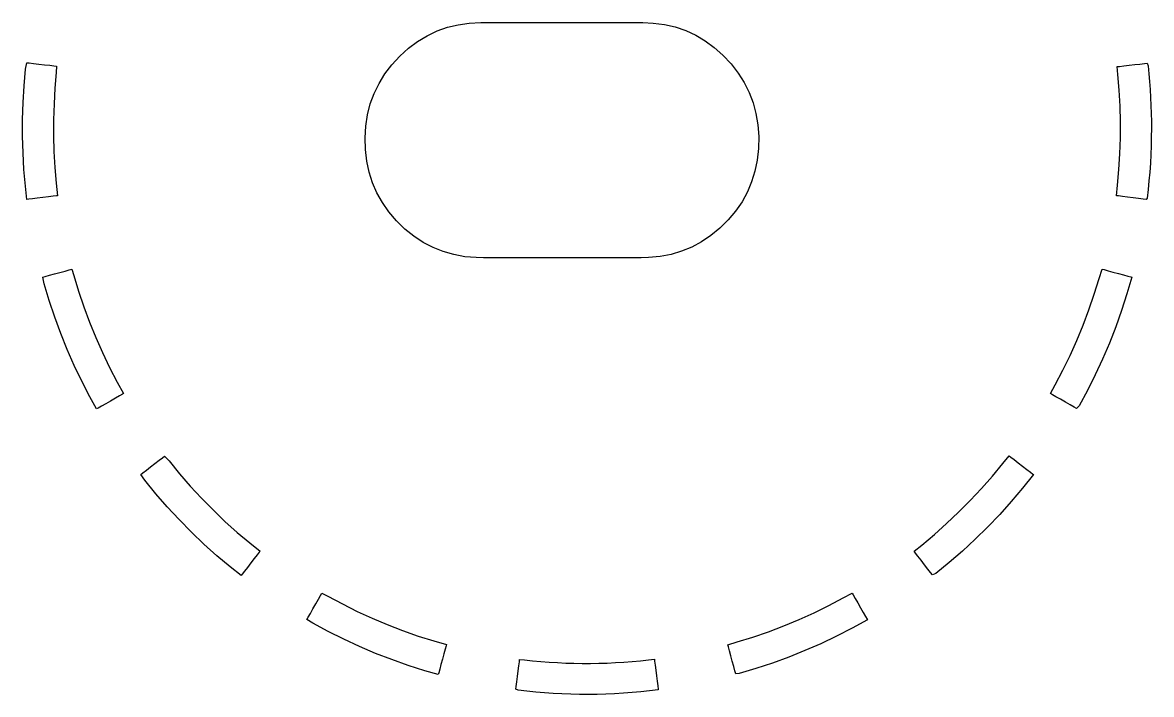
# Model space of a CAD drawing. Header units: metres. Extents: x 1612 to 2178, y 1755 to 2101.
# Drawn here: x 2113.29 to 2128.71, y 2020.64 to 2029.81 of the extents above; entities that cross this region are included whole.
import ezdxf

# ---------------------------------------------------------------- set-up
doc = ezdxf.new("R2010")
doc.units = ezdxf.units.M

msp = doc.modelspace()

# ---------------------------------------------------------------- linework, layer by layer
at = {"layer": 'COMPONENT2'}
for p, q in [((2113.326, 2029.175, 0), (2113.343, 2029.264, 0)), ((2113.343, 2029.264, 0), (2113.378, 2029.26, 0)), ((2113.378, 2029.26, 0), (2113.436, 2029.253, 0)), ((2113.436, 2029.253, 0), (2113.508, 2029.245, 0)), ((2113.508, 2029.245, 0), (2113.585, 2029.236, 0)), ((2128.482, 2029.237, 0), (2128.554, 2029.245, 0)), ((2128.554, 2029.245, 0), (2128.614, 2029.252, 0)), ((2128.614, 2029.252, 0), (2128.652, 2029.257, 0)), ((2128.652, 2029.257, 0), (2128.664, 2029.222, 0)), ((2113.306, 2028.948, 0), (2113.326, 2029.175, 0)), ((2113.585, 2029.236, 0), (2113.657, 2029.228, 0)), ((2113.657, 2029.228, 0), (2113.715, 2029.221, 0)), ((2113.715, 2029.221, 0), (2113.75, 2029.217, 0)), ((2113.747, 2029.131, 0), (2113.728, 2028.916, 0)), ((2113.75, 2029.217, 0), (2113.747, 2029.131, 0)), ((2128.244, 2029.21, 0), (2128.276, 2029.214, 0)), ((2128.251, 2029.102, 0), (2128.244, 2029.21, 0)), ((2128.269, 2028.887, 0), (2128.251, 2029.102, 0)), ((2128.276, 2029.214, 0), (2128.333, 2029.22, 0)), ((2128.333, 2029.22, 0), (2128.405, 2029.228, 0)), ((2128.405, 2029.228, 0), (2128.482, 2029.237, 0)), ((2128.664, 2029.222, 0), (2128.675, 2029.113, 0)), ((2128.675, 2029.113, 0), (2128.684, 2029.005, 0)), ((2113.293, 2028.719, 0), (2113.306, 2028.948, 0)), ((2128.684, 2029.005, 0), (2128.693, 2028.896, 0)), ((2113.728, 2028.916, 0), (2113.716, 2028.7, 0)), ((2128.281, 2028.671, 0), (2128.269, 2028.887, 0)), ((2128.693, 2028.896, 0), (2128.699, 2028.787, 0)), ((2128.699, 2028.787, 0), (2128.704, 2028.677, 0)), ((2113.286, 2028.49, 0), (2113.293, 2028.719, 0)), ((2113.716, 2028.7, 0), (2113.709, 2028.484, 0)), ((2128.286, 2028.455, 0), (2128.281, 2028.671, 0)), ((2128.704, 2028.677, 0), (2128.708, 2028.568, 0)), ((2113.286, 2028.261, 0), (2113.286, 2028.49, 0)), ((2113.709, 2028.484, 0), (2113.709, 2028.267, 0)), ((2128.708, 2028.568, 0), (2128.71, 2028.459, 0)), ((2128.286, 2028.238, 0), (2128.286, 2028.455, 0)), ((2128.71, 2028.368, 0), (2128.709, 2028.248, 0)), ((2128.71, 2028.459, 0), (2128.71, 2028.368, 0)), ((2113.292, 2028.032, 0), (2113.286, 2028.261, 0)), ((2113.709, 2028.267, 0), (2113.715, 2028.05, 0)), ((2128.279, 2028.021, 0), (2128.286, 2028.238, 0)), ((2128.709, 2028.248, 0), (2128.707, 2028.129, 0)), ((2113.305, 2027.803, 0), (2113.292, 2028.032, 0)), ((2113.715, 2028.05, 0), (2113.727, 2027.834, 0)), ((2128.265, 2027.805, 0), (2128.279, 2028.021, 0)), ((2128.702, 2028.009, 0), (2128.696, 2027.89, 0)), ((2128.707, 2028.129, 0), (2128.702, 2028.009, 0)), ((2128.696, 2027.89, 0), (2128.687, 2027.77, 0)), ((2113.325, 2027.576, 0), (2113.305, 2027.803, 0)), ((2113.727, 2027.834, 0), (2113.746, 2027.618, 0)), ((2128.246, 2027.59, 0), (2128.265, 2027.805, 0)), ((2128.687, 2027.77, 0), (2128.677, 2027.651, 0)), ((2113.346, 2027.395, 0), (2113.325, 2027.576, 0)), ((2113.746, 2027.618, 0), (2113.765, 2027.447, 0)), ((2128.232, 2027.447, 0), (2128.246, 2027.59, 0)), ((2128.677, 2027.651, 0), (2128.666, 2027.533, 0)), ((2113.37, 2027.398, 0), (2113.346, 2027.395, 0)), ((2113.42, 2027.404, 0), (2113.37, 2027.398, 0)), ((2113.487, 2027.412, 0), (2113.42, 2027.404, 0)), ((2113.563, 2027.422, 0), (2113.487, 2027.412, 0)), ((2113.638, 2027.431, 0), (2113.563, 2027.422, 0)), ((2113.703, 2027.439, 0), (2113.638, 2027.431, 0)), ((2113.748, 2027.445, 0), (2113.703, 2027.439, 0)), ((2113.765, 2027.447, 0), (2113.748, 2027.445, 0)), ((2128.26, 2027.444, 0), (2128.232, 2027.447, 0)), ((2128.313, 2027.437, 0), (2128.26, 2027.444, 0)), ((2128.382, 2027.428, 0), (2128.313, 2027.437, 0)), ((2128.459, 2027.419, 0), (2128.382, 2027.428, 0)), ((2128.533, 2027.409, 0), (2128.459, 2027.419, 0)), ((2128.596, 2027.402, 0), (2128.533, 2027.409, 0)), ((2128.637, 2027.396, 0), (2128.596, 2027.402, 0)), ((2128.652, 2027.414, 0), (2128.637, 2027.396, 0)), ((2128.666, 2027.533, 0), (2128.652, 2027.414, 0)), ((2113.561, 2026.335, 0), (2113.595, 2026.344, 0)), ((2113.58, 2026.242, 0), (2113.561, 2026.335, 0)), ((2113.595, 2026.344, 0), (2113.652, 2026.36, 0)), ((2113.652, 2026.36, 0), (2113.722, 2026.379, 0)), ((2113.722, 2026.379, 0), (2113.796, 2026.399, 0)), ((2113.796, 2026.399, 0), (2113.866, 2026.418, 0)), ((2113.866, 2026.418, 0), (2113.923, 2026.433, 0)), ((2113.923, 2026.433, 0), (2113.957, 2026.443, 0)), ((2113.957, 2026.443, 0), (2113.987, 2026.358, 0)), ((2113.987, 2026.358, 0), (2114.052, 2026.142, 0)), ((2127.93, 2026.101, 0), (2127.996, 2026.316, 0)), ((2127.996, 2026.316, 0), (2128.035, 2026.445, 0)), ((2128.035, 2026.445, 0), (2128.064, 2026.437, 0)), ((2128.064, 2026.437, 0), (2128.117, 2026.423, 0)), ((2128.117, 2026.423, 0), (2128.185, 2026.404, 0)), ((2128.185, 2026.404, 0), (2128.259, 2026.384, 0)), ((2128.259, 2026.384, 0), (2128.33, 2026.365, 0)), ((2128.33, 2026.365, 0), (2128.39, 2026.349, 0)), ((2128.441, 2026.335, 0), (2128.375, 2026.106, 0)), ((2128.39, 2026.349, 0), (2128.43, 2026.338, 0)), ((2128.43, 2026.338, 0), (2128.441, 2026.335, 0)), ((2113.649, 2026.014, 0), (2113.58, 2026.242, 0)), ((2113.725, 2025.788, 0), (2113.649, 2026.014, 0)), ((2114.052, 2026.142, 0), (2114.124, 2025.929, 0)), ((2127.857, 2025.888, 0), (2127.93, 2026.101, 0)), ((2128.375, 2026.106, 0), (2128.302, 2025.88, 0)), ((2114.124, 2025.929, 0), (2114.202, 2025.719, 0)), ((2127.777, 2025.678, 0), (2127.857, 2025.888, 0)), ((2128.302, 2025.88, 0), (2128.222, 2025.656, 0)), ((2113.807, 2025.565, 0), (2113.725, 2025.788, 0)), ((2114.202, 2025.719, 0), (2114.286, 2025.51, 0)), ((2113.897, 2025.345, 0), (2113.807, 2025.565, 0)), ((2127.692, 2025.47, 0), (2127.777, 2025.678, 0)), ((2128.222, 2025.656, 0), (2128.136, 2025.434, 0)), ((2114.286, 2025.51, 0), (2114.377, 2025.305, 0)), ((2127.599, 2025.265, 0), (2127.692, 2025.47, 0)), ((2128.136, 2025.434, 0), (2128.042, 2025.215, 0)), ((2113.993, 2025.128, 0), (2113.897, 2025.345, 0)), ((2114.377, 2025.305, 0), (2114.475, 2025.102, 0)), ((2127.501, 2025.063, 0), (2127.599, 2025.265, 0)), ((2114.096, 2024.913, 0), (2113.993, 2025.128, 0)), ((2114.475, 2025.102, 0), (2114.578, 2024.902, 0)), ((2128.042, 2025.215, 0), (2127.942, 2024.999, 0)), ((2127.396, 2024.863, 0), (2127.501, 2025.063, 0)), ((2127.942, 2024.999, 0), (2127.835, 2024.787, 0)), ((2114.205, 2024.701, 0), (2114.096, 2024.913, 0)), ((2114.578, 2024.902, 0), (2114.666, 2024.745, 0)), ((2127.333, 2024.744, 0), (2127.396, 2024.863, 0)), ((2127.835, 2024.787, 0), (2127.721, 2024.577, 0)), ((2114.298, 2024.535, 0), (2114.205, 2024.701, 0)), ((2114.488, 2024.643, 0), (2114.422, 2024.606, 0)), ((2114.554, 2024.681, 0), (2114.488, 2024.643, 0)), ((2114.611, 2024.713, 0), (2114.554, 2024.681, 0)), ((2114.65, 2024.736, 0), (2114.611, 2024.713, 0)), ((2114.666, 2024.745, 0), (2114.65, 2024.736, 0)), ((2127.359, 2024.729, 0), (2127.333, 2024.744, 0)), ((2127.406, 2024.702, 0), (2127.359, 2024.729, 0)), ((2127.467, 2024.667, 0), (2127.406, 2024.702, 0)), ((2127.534, 2024.629, 0), (2127.467, 2024.667, 0)), ((2127.599, 2024.592, 0), (2127.534, 2024.629, 0)), ((2114.319, 2024.547, 0), (2114.298, 2024.535, 0)), ((2114.363, 2024.572, 0), (2114.319, 2024.547, 0)), ((2114.422, 2024.606, 0), (2114.363, 2024.572, 0)), ((2127.653, 2024.561, 0), (2127.599, 2024.592, 0)), ((2127.688, 2024.541, 0), (2127.653, 2024.561, 0)), ((2127.721, 2024.577, 0), (2127.688, 2024.541, 0)), ((2115.153, 2023.833, 0), (2115.199, 2023.869, 0)), ((2115.199, 2023.869, 0), (2115.227, 2023.891, 0)), ((2115.227, 2023.891, 0), (2115.288, 2023.824, 0)), ((2126.68, 2023.79, 0), (2126.766, 2023.894, 0)), ((2126.766, 2023.894, 0), (2126.79, 2023.876, 0)), ((2126.79, 2023.876, 0), (2126.833, 2023.842, 0)), ((2126.833, 2023.842, 0), (2126.889, 2023.799, 0)), ((2114.931, 2023.662, 0), (2114.977, 2023.698, 0)), ((2114.977, 2023.698, 0), (2115.034, 2023.742, 0)), ((2115.034, 2023.742, 0), (2115.095, 2023.789, 0)), ((2115.095, 2023.789, 0), (2115.153, 2023.833, 0)), ((2115.288, 2023.824, 0), (2115.43, 2023.65, 0)), ((2126.537, 2023.616, 0), (2126.68, 2023.79, 0)), ((2126.889, 2023.799, 0), (2126.95, 2023.752, 0)), ((2126.95, 2023.752, 0), (2127.008, 2023.707, 0)), ((2127.008, 2023.707, 0), (2127.057, 2023.669, 0)), ((2114.902, 2023.64, 0), (2114.931, 2023.662, 0)), ((2114.956, 2023.561, 0), (2114.902, 2023.64, 0)), ((2115.107, 2023.377, 0), (2114.956, 2023.561, 0)), ((2115.43, 2023.65, 0), (2115.578, 2023.48, 0)), ((2126.388, 2023.447, 0), (2126.537, 2023.616, 0)), ((2127.099, 2023.637, 0), (2126.95, 2023.451, 0)), ((2127.057, 2023.669, 0), (2127.09, 2023.644, 0)), ((2127.09, 2023.644, 0), (2127.099, 2023.637, 0)), ((2115.578, 2023.48, 0), (2115.731, 2023.315, 0)), ((2126.234, 2023.283, 0), (2126.388, 2023.447, 0)), ((2126.95, 2023.451, 0), (2126.796, 2023.269, 0)), ((2115.263, 2023.197, 0), (2115.107, 2023.377, 0)), ((2115.731, 2023.315, 0), (2115.889, 2023.155, 0)), ((2126.076, 2023.124, 0), (2126.234, 2023.283, 0)), ((2126.796, 2023.269, 0), (2126.637, 2023.093, 0)), ((2115.425, 2023.023, 0), (2115.263, 2023.197, 0)), ((2115.889, 2023.155, 0), (2116.051, 2022.999, 0)), ((2125.912, 2022.969, 0), (2126.076, 2023.124, 0)), ((2126.637, 2023.093, 0), (2126.472, 2022.921, 0)), ((2115.592, 2022.853, 0), (2115.425, 2023.023, 0)), ((2116.051, 2022.999, 0), (2116.219, 2022.849, 0)), ((2125.744, 2022.82, 0), (2125.912, 2022.969, 0)), ((2126.472, 2022.921, 0), (2126.302, 2022.755, 0)), ((2115.763, 2022.689, 0), (2115.592, 2022.853, 0)), ((2116.219, 2022.849, 0), (2116.39, 2022.704, 0)), ((2125.571, 2022.676, 0), (2125.744, 2022.82, 0)), ((2115.94, 2022.53, 0), (2115.763, 2022.689, 0)), ((2116.39, 2022.704, 0), (2116.531, 2022.591, 0)), ((2125.467, 2022.59, 0), (2125.571, 2022.676, 0)), ((2126.302, 2022.755, 0), (2126.127, 2022.593, 0)), ((2116.122, 2022.376, 0), (2115.94, 2022.53, 0)), ((2116.452, 2022.49, 0), (2116.406, 2022.431, 0)), ((2116.492, 2022.542, 0), (2116.452, 2022.49, 0)), ((2116.52, 2022.578, 0), (2116.492, 2022.542, 0)), ((2116.531, 2022.591, 0), (2116.52, 2022.578, 0)), ((2125.486, 2022.566, 0), (2125.467, 2022.59, 0)), ((2125.519, 2022.523, 0), (2125.486, 2022.566, 0)), ((2125.563, 2022.467, 0), (2125.519, 2022.523, 0)), ((2125.61, 2022.407, 0), (2125.563, 2022.467, 0)), ((2126.127, 2022.593, 0), (2125.948, 2022.438, 0)), ((2116.271, 2022.258, 0), (2116.122, 2022.376, 0)), ((2116.317, 2022.317, 0), (2116.286, 2022.277, 0)), ((2116.359, 2022.37, 0), (2116.317, 2022.317, 0)), ((2116.406, 2022.431, 0), (2116.359, 2022.37, 0)), ((2125.655, 2022.348, 0), (2125.61, 2022.407, 0)), ((2125.693, 2022.299, 0), (2125.655, 2022.348, 0)), ((2125.719, 2022.267, 0), (2125.693, 2022.299, 0)), ((2125.948, 2022.438, 0), (2125.763, 2022.287, 0)), ((2116.286, 2022.277, 0), (2116.271, 2022.258, 0)), ((2125.763, 2022.287, 0), (2125.719, 2022.267, 0)), ((2117.358, 2021.985, 0), (2117.375, 2022.016, 0)), ((2117.375, 2022.016, 0), (2117.457, 2021.977, 0)), ((2124.5, 2021.956, 0), (2124.62, 2022.02, 0)), ((2124.62, 2022.02, 0), (2124.635, 2021.994, 0)), ((2124.635, 2021.994, 0), (2124.662, 2021.946, 0)), ((2117.254, 2021.805, 0), (2117.292, 2021.872, 0)), ((2117.292, 2021.872, 0), (2117.328, 2021.935, 0)), ((2117.328, 2021.935, 0), (2117.358, 2021.985, 0)), ((2117.457, 2021.977, 0), (2117.655, 2021.871, 0)), ((2117.655, 2021.871, 0), (2117.857, 2021.77, 0)), ((2124.1, 2021.751, 0), (2124.302, 2021.851, 0)), ((2124.302, 2021.851, 0), (2124.5, 2021.956, 0)), ((2124.662, 2021.946, 0), (2124.697, 2021.885, 0)), ((2124.697, 2021.885, 0), (2124.735, 2021.819, 0)), ((2117.171, 2021.66, 0), (2117.189, 2021.691, 0)), ((2117.189, 2021.691, 0), (2117.218, 2021.742, 0)), ((2117.218, 2021.742, 0), (2117.254, 2021.805, 0)), ((2117.857, 2021.77, 0), (2118.061, 2021.676, 0)), ((2123.895, 2021.659, 0), (2124.1, 2021.751, 0)), ((2124.735, 2021.819, 0), (2124.772, 2021.755, 0)), ((2124.772, 2021.755, 0), (2124.803, 2021.701, 0)), ((2124.803, 2021.701, 0), (2124.824, 2021.665, 0)), ((2117.251, 2021.608, 0), (2117.171, 2021.66, 0)), ((2117.461, 2021.495, 0), (2117.251, 2021.608, 0)), ((2118.061, 2021.676, 0), (2118.268, 2021.588, 0)), ((2118.268, 2021.588, 0), (2118.478, 2021.507, 0)), ((2123.477, 2021.492, 0), (2123.687, 2021.572, 0)), ((2123.687, 2021.572, 0), (2123.895, 2021.659, 0)), ((2124.621, 2021.54, 0), (2124.409, 2021.431, 0)), ((2124.829, 2021.655, 0), (2124.621, 2021.54, 0)), ((2124.824, 2021.665, 0), (2124.829, 2021.655, 0)), ((2117.674, 2021.389, 0), (2117.461, 2021.495, 0)), ((2117.89, 2021.289, 0), (2117.674, 2021.389, 0)), ((2118.478, 2021.507, 0), (2118.69, 2021.433, 0)), ((2118.69, 2021.433, 0), (2118.904, 2021.365, 0)), ((2123.051, 2021.352, 0), (2123.265, 2021.419, 0)), ((2123.265, 2021.419, 0), (2123.477, 2021.492, 0)), ((2124.409, 2021.431, 0), (2124.194, 2021.328, 0)), ((2118.109, 2021.196, 0), (2117.89, 2021.289, 0)), ((2118.904, 2021.365, 0), (2119.077, 2021.315, 0)), ((2119.06, 2021.254, 0), (2119.043, 2021.191, 0)), ((2119.072, 2021.298, 0), (2119.06, 2021.254, 0)), ((2119.077, 2021.315, 0), (2119.072, 2021.298, 0)), ((2122.922, 2021.313, 0), (2123.051, 2021.352, 0)), ((2122.93, 2021.284, 0), (2122.922, 2021.313, 0)), ((2122.944, 2021.231, 0), (2122.93, 2021.284, 0)), ((2122.963, 2021.163, 0), (2122.944, 2021.231, 0)), ((2123.976, 2021.233, 0), (2123.755, 2021.144, 0)), ((2124.194, 2021.328, 0), (2123.976, 2021.233, 0)), ((2118.331, 2021.11, 0), (2118.109, 2021.196, 0)), ((2118.556, 2021.031, 0), (2118.331, 2021.11, 0)), ((2119.023, 2021.118, 0), (2119.003, 2021.045, 0)), ((2119.043, 2021.191, 0), (2119.023, 2021.118, 0)), ((2120.067, 2021.026, 0), (2120.074, 2021.082, 0)), ((2120.074, 2021.082, 0), (2120.078, 2021.113, 0)), ((2120.078, 2021.113, 0), (2120.142, 2021.108, 0)), ((2120.142, 2021.108, 0), (2120.254, 2021.096, 0)), ((2120.254, 2021.096, 0), (2120.367, 2021.086, 0)), ((2120.367, 2021.086, 0), (2120.48, 2021.077, 0)), ((2120.48, 2021.077, 0), (2120.593, 2021.07, 0)), ((2120.593, 2021.07, 0), (2120.707, 2021.064, 0)), ((2121.274, 2021.064, 0), (2121.388, 2021.069, 0)), ((2121.388, 2021.069, 0), (2121.501, 2021.076, 0)), ((2121.501, 2021.076, 0), (2121.614, 2021.084, 0)), ((2121.614, 2021.084, 0), (2121.727, 2021.095, 0)), ((2121.727, 2021.095, 0), (2121.839, 2021.107, 0)), ((2121.839, 2021.107, 0), (2121.919, 2021.115, 0)), ((2121.919, 2021.115, 0), (2121.922, 2021.088, 0)), ((2121.922, 2021.088, 0), (2121.929, 2021.036, 0)), ((2122.983, 2021.089, 0), (2122.963, 2021.163, 0)), ((2123.003, 2021.017, 0), (2122.983, 2021.089, 0)), ((2123.755, 2021.144, 0), (2123.532, 2021.062, 0)), ((2118.782, 2020.959, 0), (2118.556, 2021.031, 0)), ((2118.966, 2020.907, 0), (2118.782, 2020.959, 0)), ((2118.972, 2020.93, 0), (2118.966, 2020.907, 0)), ((2118.985, 2020.979, 0), (2118.972, 2020.93, 0)), ((2119.003, 2021.045, 0), (2118.985, 2020.979, 0)), ((2120.048, 2020.879, 0), (2120.058, 2020.956, 0)), ((2120.058, 2020.956, 0), (2120.067, 2021.026, 0)), ((2120.707, 2021.064, 0), (2120.82, 2021.061, 0)), ((2120.82, 2021.061, 0), (2120.934, 2021.059, 0)), ((2120.934, 2021.059, 0), (2121.047, 2021.059, 0)), ((2121.047, 2021.059, 0), (2121.161, 2021.06, 0)), ((2121.161, 2021.06, 0), (2121.274, 2021.064, 0)), ((2121.929, 2021.036, 0), (2121.938, 2020.966, 0)), ((2121.938, 2020.966, 0), (2121.947, 2020.89, 0)), ((2123.019, 2020.958, 0), (2123.003, 2021.017, 0)), ((2123.03, 2020.918, 0), (2123.019, 2020.958, 0)), ((2123.079, 2020.92, 0), (2123.03, 2020.918, 0)), ((2123.306, 2020.988, 0), (2123.079, 2020.92, 0)), ((2123.532, 2021.062, 0), (2123.306, 2020.988, 0)), ((2120.031, 2020.744, 0), (2120.039, 2020.805, 0)), ((2120.039, 2020.805, 0), (2120.048, 2020.879, 0)), ((2121.947, 2020.89, 0), (2121.957, 2020.815, 0)), ((2121.957, 2020.815, 0), (2121.965, 2020.752, 0)), ((2120.026, 2020.705, 0), (2120.031, 2020.744, 0)), ((2120.059, 2020.692, 0), (2120.026, 2020.705, 0)), ((2120.178, 2020.679, 0), (2120.059, 2020.692, 0)), ((2120.297, 2020.667, 0), (2120.178, 2020.679, 0)), ((2120.416, 2020.657, 0), (2120.297, 2020.667, 0)), ((2120.536, 2020.649, 0), (2120.416, 2020.657, 0)), ((2120.656, 2020.643, 0), (2120.536, 2020.649, 0)), ((2120.776, 2020.638, 0), (2120.656, 2020.643, 0)), ((2120.896, 2020.636, 0), (2120.776, 2020.638, 0)), ((2121.016, 2020.635, 0), (2120.896, 2020.636, 0)), ((2121.136, 2020.636, 0), (2121.016, 2020.635, 0)), ((2121.256, 2020.64, 0), (2121.136, 2020.636, 0)), ((2121.376, 2020.644, 0), (2121.256, 2020.64, 0)), ((2121.496, 2020.651, 0), (2121.376, 2020.644, 0)), ((2121.615, 2020.66, 0), (2121.496, 2020.651, 0)), ((2121.735, 2020.67, 0), (2121.615, 2020.66, 0)), ((2121.853, 2020.682, 0), (2121.735, 2020.67, 0)), ((2121.972, 2020.696, 0), (2121.853, 2020.682, 0)), ((2121.965, 2020.752, 0), (2121.97, 2020.709, 0)), ((2121.97, 2020.709, 0), (2121.972, 2020.696, 0))]:
    msp.add_line(p, q, dxfattribs=at)
at = {"layer": 'COMPONENT3'}
for p, q in [((2118.949, 2029.697, 0), (2119.09, 2029.747, 0)), ((2119.09, 2029.747, 0), (2119.237, 2029.783, 0)), ((2119.237, 2029.783, 0), (2119.39, 2029.805, 0)), ((2119.39, 2029.805, 0), (2119.549, 2029.812, 0)), ((2119.549, 2029.812, 0), (2119.642, 2029.812, 0)), ((2119.642, 2029.812, 0), (2119.887, 2029.812, 0)), ((2119.887, 2029.812, 0), (2120.234, 2029.812, 0)), ((2120.234, 2029.812, 0), (2120.634, 2029.812, 0)), ((2120.634, 2029.812, 0), (2121.036, 2029.812, 0)), ((2121.036, 2029.812, 0), (2121.391, 2029.812, 0)), ((2121.391, 2029.812, 0), (2121.649, 2029.812, 0)), ((2121.649, 2029.812, 0), (2121.759, 2029.812, 0)), ((2121.759, 2029.812, 0), (2121.903, 2029.806, 0)), ((2121.903, 2029.806, 0), (2122.057, 2029.786, 0)), ((2122.057, 2029.786, 0), (2122.205, 2029.752, 0)), ((2122.205, 2029.752, 0), (2122.347, 2029.703, 0)), ((2122.347, 2029.703, 0), (2122.483, 2029.64, 0)), ((2118.559, 2029.461, 0), (2118.683, 2029.554, 0)), ((2118.683, 2029.554, 0), (2118.813, 2029.633, 0)), ((2118.813, 2029.633, 0), (2118.949, 2029.697, 0)), ((2122.483, 2029.64, 0), (2122.613, 2029.562, 0)), ((2122.613, 2029.562, 0), (2122.737, 2029.471, 0)), ((2118.441, 2029.353, 0), (2118.559, 2029.461, 0)), ((2122.737, 2029.471, 0), (2122.856, 2029.365, 0)), ((2118.332, 2029.235, 0), (2118.441, 2029.353, 0)), ((2122.856, 2029.365, 0), (2122.966, 2029.247, 0)), ((2122.966, 2029.247, 0), (2123.063, 2029.123, 0)), ((2118.156, 2028.98, 0), (2118.237, 2029.111, 0)), ((2118.237, 2029.111, 0), (2118.332, 2029.235, 0)), ((2123.063, 2029.123, 0), (2123.145, 2028.993, 0)), ((2118.09, 2028.844, 0), (2118.156, 2028.98, 0)), ((2123.145, 2028.993, 0), (2123.213, 2028.858, 0)), ((2118.037, 2028.702, 0), (2118.09, 2028.844, 0)), ((2123.213, 2028.858, 0), (2123.267, 2028.716, 0)), ((2117.999, 2028.553, 0), (2118.037, 2028.702, 0)), ((2123.267, 2028.716, 0), (2123.307, 2028.568, 0)), ((2117.975, 2028.399, 0), (2117.999, 2028.553, 0)), ((2123.307, 2028.568, 0), (2123.333, 2028.415, 0)), ((2117.965, 2028.239, 0), (2117.975, 2028.399, 0)), ((2123.333, 2028.415, 0), (2123.344, 2028.255, 0)), ((2117.97, 2028.076, 0), (2117.965, 2028.239, 0)), ((2123.344, 2028.255, 0), (2123.341, 2028.092, 0)), ((2117.988, 2027.92, 0), (2117.97, 2028.076, 0)), ((2123.341, 2028.092, 0), (2123.324, 2027.934, 0)), ((2118.021, 2027.769, 0), (2117.988, 2027.92, 0)), ((2123.324, 2027.934, 0), (2123.293, 2027.782, 0)), ((2118.067, 2027.624, 0), (2118.021, 2027.769, 0)), ((2123.293, 2027.782, 0), (2123.248, 2027.637, 0)), ((2118.128, 2027.486, 0), (2118.067, 2027.624, 0)), ((2123.248, 2027.637, 0), (2123.189, 2027.498, 0)), ((2118.203, 2027.353, 0), (2118.128, 2027.486, 0)), ((2123.189, 2027.498, 0), (2123.116, 2027.364, 0)), ((2118.292, 2027.226, 0), (2118.203, 2027.353, 0)), ((2123.028, 2027.237, 0), (2122.927, 2027.117, 0)), ((2123.116, 2027.364, 0), (2123.028, 2027.237, 0)), ((2118.396, 2027.105, 0), (2118.292, 2027.226, 0)), ((2118.511, 2026.992, 0), (2118.396, 2027.105, 0)), ((2122.927, 2027.117, 0), (2122.812, 2027.003, 0)), ((2118.633, 2026.894, 0), (2118.511, 2026.992, 0)), ((2122.812, 2027.003, 0), (2122.69, 2026.903, 0)), ((2118.761, 2026.809, 0), (2118.633, 2026.894, 0)), ((2118.894, 2026.739, 0), (2118.761, 2026.809, 0)), ((2122.563, 2026.817, 0), (2122.43, 2026.745, 0)), ((2122.69, 2026.903, 0), (2122.563, 2026.817, 0)), ((2119.033, 2026.683, 0), (2118.894, 2026.739, 0)), ((2119.178, 2026.642, 0), (2119.033, 2026.683, 0)), ((2119.328, 2026.614, 0), (2119.178, 2026.642, 0)), ((2122.147, 2026.645, 0), (2121.996, 2026.616, 0)), ((2122.291, 2026.688, 0), (2122.147, 2026.645, 0)), ((2122.43, 2026.745, 0), (2122.291, 2026.688, 0)), ((2119.485, 2026.601, 0), (2119.328, 2026.614, 0)), ((2119.584, 2026.6, 0), (2119.485, 2026.601, 0)), ((2119.774, 2026.6, 0), (2119.584, 2026.6, 0)), ((2120.086, 2026.6, 0), (2119.774, 2026.6, 0)), ((2120.471, 2026.6, 0), (2120.086, 2026.6, 0)), ((2120.878, 2026.6, 0), (2120.471, 2026.6, 0)), ((2121.258, 2026.6, 0), (2120.878, 2026.6, 0)), ((2121.561, 2026.6, 0), (2121.258, 2026.6, 0)), ((2121.736, 2026.6, 0), (2121.561, 2026.6, 0)), ((2121.84, 2026.602, 0), (2121.736, 2026.6, 0)), ((2121.996, 2026.616, 0), (2121.84, 2026.602, 0))]:
    msp.add_line(p, q, dxfattribs=at)

doc.saveas('drawing.dxf')
